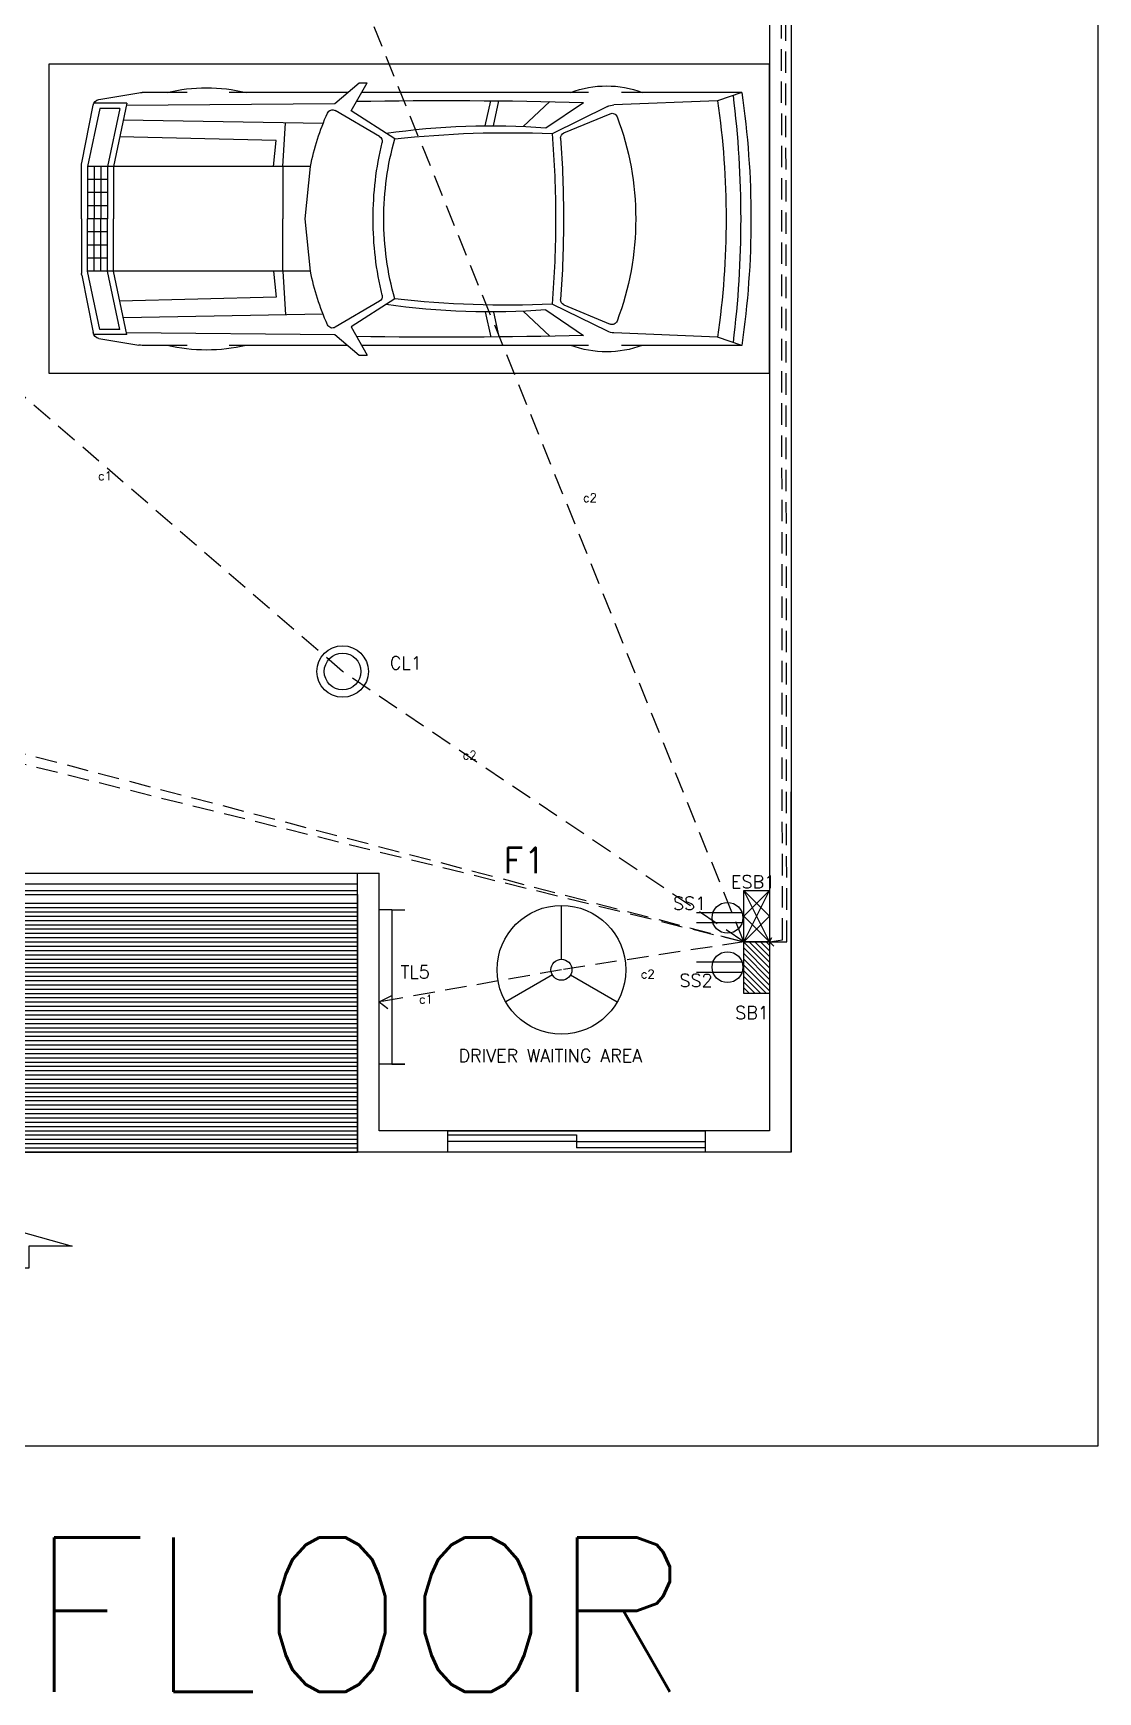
# Model space of a CAD drawing. Header units: inches. Extents: x -1037 to 4136, y -232 to 3826.
# Drawn here: x -67.1 to 181, y 1615.2 to 2001.8 of the extents above; entities that cross this region are included whole.
import ezdxf

# ---------------------------------------------------------------- set-up
doc = ezdxf.new("R2010")
doc.units = ezdxf.units.IN
doc.header["$LTSCALE"] = 20
doc.header["$MEASUREMENT"] = 0
doc.linetypes.add('HIDDEN', pattern=[0.375, 0.25, -0.125])
for name, color, linetype in [('Dimensions', 90, 'Continuous'), ('fixture', 4, 'Continuous'), ('FloorPlan', 7, 'Continuous'), ('Hidden', 2, 'HIDDEN'), ('HiddenEMG', 1, 'HIDDEN'), ('Windows', 40, 'Continuous')]:
    doc.layers.add(name, color=color, linetype=linetype)
doc.styles.get("Standard").update_dxf_attribs({"font": 'simplex.shx', "height": 2})
doc.styles.add('style1', font='txt.shx', dxfattribs={"height": 1.5})

# ---------------------------------------------------------------- blocks, each defined once
blk = doc.blocks.new('parking')
at = {"layer": 'FloorPlan'}
blk.add_lwpolyline([(-168, 0), (0, 0), (0, 72), (-168, 72)], close=True, dxfattribs=at)
blk = doc.blocks.new('VEH_027')
for p, q in [((-6963.43, 14465.77), (-6933.25, 14465.77)), ((-6963.43, 14465.77), (-6957.36, 14463.68)), ((-6924.99, 14465.77), (-6868.03, 14465.77)), ((-6867.44, 14468.22), (-6869.41, 14468.22)), ((-6865.42, 14461.16), (-6869.41, 14468.22)), ((-6861.34, 14463.02), (-6867.44, 14468.22)), ((-6864.57, 14465.77), (-6834.82, 14465.77)), ((-6824.27, 14465.77), (-6812.94, 14465.77)), ((-6802.13, 14464.02), (-6812.17, 14465.71)), ((-6957.36, 14463.68), (-6931.35, 14462.63)), ((-6918.8, 14455.6), (-6930.41, 14460.44)), ((-6929.72, 14462.22), (-6915.84, 14455.42)), ((-6914.27, 14456.88), (-6923.7, 14463.27)), ((-6915.25, 14463.47), (-6908.6, 14457.22)), ((-6901.12, 14457.4), (-6902.51, 14463.66)), ((-6899.09, 14457.4), (-6900.48, 14463.68)), ((-6876.36, 14454.09), (-6865.42, 14461.16)), ((-6872.56, 14454.72), (-6861.43, 14461.24)), ((-6809, 14462.54), (-6861.34, 14463.02)), ((-6809.11, 14463.08), (-6805.74, 14447.19)), ((-6809.11, 14463.08), (-6800.82, 14463.08)), ((-6807.33, 14461.77), (-6804.23, 14447.19)), ((-6807.33, 14461.77), (-6802.35, 14461.77)), ((-6802.35, 14461.77), (-6799.26, 14447.19)), ((-6797.81, 14448.14), (-6800.64, 14462.57)), ((-6858.36, 14457.94), (-6808.21, 14458.84)), ((-6848.29, 14447.19), (-6848.93, 14458.11)), ((-6846.58, 14453.71), (-6807.32, 14454.67)), ((-6845.96, 14447.19), (-6846.58, 14453.71)), ((-6853.87, 14434.04), (-6855.2, 14447.19)), ((-6855.2, 14447.19), (-6799.26, 14447.19)), ((-6848.29, 14447.19), (-6848.29, 14434.04)), ((-6805.74, 14447.19), (-6805.74, 14434.04)), ((-6804.23, 14447.19), (-6804.23, 14434.04)), ((-6804.23, 14443.91), (-6799.26, 14443.91)), ((-6802.57, 14447.19), (-6802.57, 14434.04)), ((-6800.92, 14447.19), (-6800.92, 14434.04)), ((-6799.26, 14447.19), (-6799.26, 14434.04)), ((-6797.77, 14434.04), (-6797.77, 14447.71)), ((-6804.23, 14440.62), (-6799.26, 14440.62)), ((-6804.23, 14437.33), (-6799.26, 14437.33)), ((-6855.2, 14420.88), (-6853.87, 14434.04)), ((-6848.29, 14420.88), (-6848.29, 14434.04)), ((-6805.74, 14420.88), (-6805.74, 14434.04)), ((-6804.23, 14434.04), (-6799.26, 14434.04)), ((-6804.23, 14420.88), (-6804.23, 14434.04)), ((-6802.57, 14420.88), (-6802.57, 14434.04)), ((-6800.92, 14420.88), (-6800.92, 14434.04)), ((-6799.26, 14420.88), (-6799.26, 14434.04)), ((-6797.77, 14434.04), (-6797.77, 14420.37)), ((-6804.23, 14430.75), (-6799.26, 14430.75)), ((-6804.23, 14427.46), (-6799.26, 14427.46)), ((-6804.23, 14424.17), (-6799.26, 14424.17)), ((-6855.2, 14420.88), (-6799.26, 14420.88)), ((-6848.29, 14420.88), (-6848.93, 14409.97)), ((-6845.96, 14420.88), (-6846.58, 14414.36)), ((-6809.11, 14404.99), (-6805.74, 14420.88)), ((-6807.33, 14406.31), (-6804.23, 14420.88)), ((-6802.35, 14406.31), (-6799.26, 14420.88)), ((-6797.81, 14419.94), (-6800.64, 14405.5)), ((-6918.8, 14412.47), (-6930.41, 14407.63)), ((-6929.72, 14405.86), (-6915.84, 14412.65)), ((-6914.27, 14411.19), (-6923.7, 14404.8)), ((-6915.25, 14404.6), (-6908.6, 14410.85)), ((-6901.12, 14410.67), (-6902.51, 14404.41)), ((-6899.09, 14410.68), (-6900.48, 14404.39)), ((-6876.36, 14413.98), (-6865.42, 14406.91)), ((-6872.56, 14413.36), (-6861.43, 14406.83)), ((-6846.58, 14414.36), (-6807.32, 14413.41)), ((-6865.42, 14406.91), (-6869.41, 14399.85)), ((-6858.36, 14410.14), (-6808.21, 14409.23)), ((-6807.33, 14406.31), (-6802.35, 14406.31)), ((-6963.43, 14402.3), (-6957.36, 14404.39)), ((-6963.43, 14402.3), (-6933.25, 14402.3)), ((-6957.36, 14404.39), (-6931.35, 14405.44)), ((-6924.99, 14402.3), (-6868.03, 14402.3)), ((-6861.34, 14405.06), (-6867.44, 14399.85)), ((-6864.57, 14402.3), (-6834.82, 14402.3)), ((-6809, 14405.54), (-6861.34, 14405.06)), ((-6824.27, 14402.3), (-6812.94, 14402.3)), ((-6802.13, 14404.05), (-6812.17, 14402.36)), ((-6809.11, 14404.99), (-6800.82, 14404.99)), ((-6867.44, 14399.85), (-6869.41, 14399.85))]:
    blk.add_line(p, q)
for centre, radius, start, end in [((-6749.35, 14434.04), 216.42, 171.5672, 180), ((-6711.26, 14434.04), 251.92, 172.9338, 180), ((-6929.52, 14442.15), 25.26, 69.2613, 110.7387), ((-6829.12, 14424.58), 42.37, 76.4679, 103.5321), ((-6812.94, 14461.11), 4.66, 80.4445, 90), ((-6754.74, 14434.04), 204.78, 171.6755, 180), ((-6930.92, 14459.22), 1.32, 67.3717, 159.3311), ((-6931.52, 14458.55), 4.08, 63.9223, 87.6778), ((-6888.32, 13113.39), 1350.35, 89.08622, 91.50148), ((-6860.73, 14460.05), 1.38, 23.7677, 120.3986), ((-6919.8, 14434.04), 65.93, 11.5129, 23.7677), ((-6802.43, 14462.22), 1.83, 11.0781, 80.4445), ((-6864.17, 14434.04), 72.67, 159.3311, 180), ((-6900.44, 14274.6), 182.81, 81.7391, 94.3382), ((-6919.31, 14454.38), 1.32, 356.018, 67.3717), ((-6627.06, 14434.04), 291.64, 176.018, 180), ((-6659.29, 14434.04), 257.44, 175.2345, 180), ((-6904.74, 14198.86), 256.81, 83.6568, 92.4781), ((-6947.94, 14434.04), 74.33, 360, 15.6527), ((-6871.86, 14453.52), 1.38, 120.3986, 193.4983), ((-6953.02, 14434.04), 82.09, 360, 13.4983), ((-6800.02, 14447.71), 2.25, 360, 11.0781), ((-6749.35, 14434.04), 216.42, 180, 188.4328), ((-6711.26, 14434.04), 251.92, 180, 187.0662), ((-6754.74, 14434.04), 204.78, 180, 188.3245), ((-6864.17, 14434.04), 72.67, 180, 200.6689), ((-6627.06, 14434.04), 291.64, 180, 183.982), ((-6659.29, 14434.04), 257.44, 180, 184.7655), ((-6947.94, 14434.04), 74.33, 344.3473, 360), ((-6953.02, 14434.04), 82.09, 346.5017, 360), ((-6919.8, 14434.04), 65.93, 336.2323, 348.4871), ((-6800.02, 14420.37), 2.25, 348.9219, 360), ((-6871.86, 14414.55), 1.38, 166.5017, 239.6014), ((-6919.31, 14413.69), 1.32, 292.6283, 3.982), ((-6904.74, 14669.21), 256.81, 267.5218, 276.3432), ((-6900.44, 14593.48), 182.81, 265.6618, 278.2609), ((-6930.92, 14408.85), 1.32, 200.6689, 292.6283), ((-6860.73, 14408.03), 1.38, 239.6014, 336.2323), ((-6929.52, 14425.92), 25.26, 249.2613, 290.7387), ((-6931.52, 14409.52), 4.08, 272.3222, 296.0777), ((-6888.32, 15754.69), 1350.35, 268.49853, 270.91378), ((-6829.12, 14443.5), 42.37, 256.4679, 283.5321), ((-6812.94, 14406.96), 4.66, 270, 279.5555), ((-6802.43, 14405.86), 1.83, 279.5555, 348.9219)]:
    blk.add_arc(centre, radius, start, end)
blk = doc.blocks.new('A$C44DE75BB')
for p, q in [((0, 9), (48.49, 22.88)), ((48.49, 22.88), (97.8, 9)), ((17.18, 9), (0, 9)), ((17.18, 9), (17.18, 0)), ((97.8, 9), (79.8, 9)), ((79.8, 9), (79.8, 0)), ((79.8, 0), (17.18, 0))]:
    blk.add_line(p, q)
blk = doc.blocks.new('window5ft')
at = {"layer": 'Windows'}
for p, q in [((0, 0), (60, 0)), ((0, -5), (0, 0)), ((60, 0), (60, -5)), ((0, -1), (30, -1)), ((30, -2.5), (0, -2.5)), ((30, -1), (30, -4)), ((30, -2.5), (60, -2.5)), ((60, -5), (0, -5)), ((60, -4), (30, -4))]:
    blk.add_line(p, q, dxfattribs=at)
blk = doc.blocks.new('fan')
at = {"layer": 'fixture'}
for p, q in [((0, 2.45), (0, 15)), ((-2.12, -1.22), (-12.99, -7.5)), ((2.12, -1.22), (12.99, -7.5))]:
    blk.add_line(p, q, dxfattribs=at)
for radius in [15, 2.45]:
    blk.add_circle((0, 0), radius, dxfattribs=at)
blk = doc.blocks.new('tubelight')
at = {"layer": 'fixture'}
for p, q in [((-18, 0), (-18, 3)), ((-18, 0), (18, 0)), ((-18, 0), (-18, -3)), ((18, 0), (18, 3)), ((18, 3), (18, 0)), ((18, 0), (18, -3))]:
    blk.add_line(p, q, dxfattribs=at)
blk = doc.blocks.new('switch board')
at = {"layer": 'fixture'}
h = blk.add_hatch(dxfattribs=at)
h.set_pattern_fill('ANSI31', color=256, scale=15, style=0)
h.set_pattern_definition([(45, (-1280.7453, -48.5972), (-1.3258252, 1.3258252), [])])
h.paths.add_polyline_path([(24, -12), (24, 0), (0, 0), (0, -12)])
for p, q in [((0, 0), (24, 0)), ((0, -12), (0, 0)), ((24, 0), (24, -12)), ((24, -12), (0, -12))]:
    blk.add_line(p, q, dxfattribs=at)
blk = doc.blocks.new('emergency sb')
at = {"layer": 'fixture'}
for p, q in [((-12, 6), (12, 6)), ((-12, -6), (-12, 6)), ((-12, -6), (12, 6)), ((-12, 6), (12, -6)), ((-12, -6), (0, 6)), ((0, -6), (-12, 6)), ((0, 6), (12, -6)), ((12, 6), (0, -6)), ((12, 6), (12, -6)), ((12, -6), (-12, -6))]:
    blk.add_line(p, q, dxfattribs=at)
blk = doc.blocks.new('2pin')
at = {"layer": 'fixture'}
for p, q in [((-17.66, 4), (0, 4)), ((-17.66, 0), (0, 0))]:
    blk.add_line(p, q, dxfattribs=at)
blk.add_circle((-12, 2), 6, dxfattribs=at)
blk = doc.blocks.new('ceiling light')
at = {"layer": 'fixture'}
for radius in [6, 6, 4.27]:
    blk.add_circle((0, 0), radius, dxfattribs=at)

msp = doc.modelspace()

# ---------------------------------------------------------------- linework, layer by layer
at = {"layer": 'FloorPlan'}
for p, q in [((109.5, 2425), (109.5, 1741)), ((109.5, 2425), (109.5, 1741)), ((104.5, 2329), (104.5, 1806)), ((109.5, 1909), (109.5, 1825)), ((109.5, 1741), (109.5, 1825)), ((-178.5, 1806), (8.5, 1806)), ((8.5, 1741), (8.5, 1806)), ((8.5, 1806), (8.5, 1806)), ((8.5, 1806), (13.5, 1806)), ((13.5, 1746), (13.5, 1806)), ((104.5, 1806), (104.5, 1746)), ((-85, 1803.5), (8.5, 1803.5)), ((-85, 1802), (8.5, 1802)), ((-178.5, 1801), (8.5, 1801)), ((-178.5, 1799), (8.5, 1799)), ((-178.5, 1798), (8.5, 1798)), ((-178.5, 1797), (8.5, 1797)), ((-178.5, 1796), (8.5, 1796)), ((-178.5, 1795), (8.5, 1795)), ((-178.5, 1794), (8.5, 1794)), ((-178.5, 1793), (8.5, 1793)), ((-178.5, 1792), (8.5, 1792)), ((-178.5, 1791), (8.5, 1791)), ((-178.5, 1790), (8.5, 1790)), ((-178.5, 1789), (8.5, 1789)), ((-178.5, 1788), (8.5, 1788)), ((-178.5, 1787), (8.5, 1787)), ((-178.5, 1786), (8.5, 1786)), ((-178.5, 1785), (8.5, 1785)), ((-178.5, 1784), (8.5, 1784)), ((-178.5, 1783), (8.5, 1783)), ((-178.5, 1782), (8.5, 1782)), ((-178.5, 1781), (8.5, 1781)), ((-178.5, 1780), (8.5, 1780)), ((-178.5, 1779), (8.5, 1779)), ((-178.5, 1778), (8.5, 1778)), ((-178.5, 1777), (8.5, 1777)), ((-178.5, 1776), (8.5, 1776)), ((-178.5, 1775), (8.5, 1775)), ((-178.5, 1774), (8.5, 1774)), ((-178.5, 1773), (8.5, 1773)), ((-178.5, 1772), (8.5, 1772)), ((-178.5, 1771), (8.5, 1771)), ((-178.5, 1770), (8.5, 1770)), ((-178.5, 1769), (8.5, 1769)), ((-178.5, 1768), (8.5, 1768)), ((-178.5, 1767), (8.5, 1767)), ((-178.5, 1766), (8.5, 1766)), ((-178.5, 1765), (8.5, 1765)), ((-178.5, 1764), (8.5, 1764)), ((-178.5, 1763), (8.5, 1763)), ((-178.5, 1762), (8.5, 1762)), ((-178.5, 1761), (8.5, 1761)), ((-178.5, 1760), (8.5, 1760)), ((-178.5, 1759), (8.5, 1759)), ((-178.5, 1758), (8.5, 1758)), ((-178.5, 1757), (8.5, 1757)), ((-178.5, 1756), (8.5, 1756)), ((-178.5, 1755), (8.5, 1755)), ((-178.5, 1754), (8.5, 1754)), ((-178.5, 1753), (8.5, 1753)), ((-178.5, 1752), (8.5, 1752)), ((-178.5, 1751), (8.5, 1751)), ((-178.5, 1750), (8.5, 1750)), ((-178.5, 1749), (8.5, 1749)), ((-178.5, 1748), (8.5, 1748)), ((-178.5, 1747), (8.5, 1747)), ((-178.5, 1746), (8.5, 1746)), ((-178.5, 1745), (8.5, 1745)), ((-178.5, 1744), (8.5, 1744)), ((104.5, 1746), (13.5, 1746)), ((104.5, 1746), (13.5, 1746)), ((-178.5, 1743), (8.5, 1743)), ((-178.5, 1742), (8.5, 1742)), ((-178.5, 1741), (8.5, 1741)), ((109.5, 1741), (8.5, 1741))]:
    msp.add_line(p, q, dxfattribs=at)
for points in [[(-356, 2504), (181, 2504), (181, 1672.5), (-356, 1672.5)], [(-178.5, 1801), (8.5, 1801), (8.5, 1741), (-178.5, 1741)]]:
    msp.add_lwpolyline(points, close=True, dxfattribs=at)
at = {"layer": 'Hidden'}
for p, q in [((107.5, 1790.5), (107, 2324.5)), ((5, 1853), (-111.5, 1953.5)), ((98.5, 1790), (5, 1853)), ((-110, 1844.5), (98.5, 1790)), ((98.5, 1790), (56, 1783.5)), ((104.5, 1790), (105, 1791)), ((104.5, 1790), (107.5, 1790.5)), ((56, 1783.5), (13.5, 1776)), ((13.5, 1776), (16.5, 1777.5)), ((13.5, 1776), (15.5, 1774.5))]:
    msp.add_line(p, q, dxfattribs=at)
at = {"layer": 'HiddenEMG'}
for p, q in [((108.5, 1790), (108, 2327.5)), ((98.5, 1790), (8, 2014)), ((-110, 1841.5), (98.5, 1790)), ((104.5, 1790), (108.5, 1790)), ((104.5, 1790), (105.5, 1789))]:
    msp.add_line(p, q, dxfattribs=at)

# ---------------------------------------------------------------- block references
at = {"xscale": -0.928571428572468, "yscale": 0.928571428572468, "zscale": 0.9285714285714286}
msp.add_blockref('VEH_027', (-6368.04374, -11444.56337), dxfattribs=at)
at = {"lineweight": 20, "xscale": 0.5625, "yscale": 0.5625, "zscale": 0.5625}
msp.add_blockref('A$C44DE75BB', (-113.00005, 1714), dxfattribs=at)
at = {"layer": 'fixture'}
for name, p in [('ceiling light', (5, 1853)), ('fan', (56, 1783.5))]:
    msp.add_blockref(name, p, dxfattribs=at)
at = {"layer": 'fixture', "xscale": 0.5, "yscale": 0.5, "zscale": 0.5, "rotation": 90}
for name, p in [('emergency sb', (101.5, 1796)), ('switch board', (98.5, 1778))]:
    msp.add_blockref(name, p, dxfattribs=at)
at = {"layer": 'fixture', "rotation": 270}
msp.add_blockref('tubelight', (16.5, 1779.5), dxfattribs=at)
at = {"layer": 'fixture', "xscale": 0.6000000000000227, "yscale": 0.6000000000000227, "rotation": 180}
for p in [(87.5, 1796.8), (87.5, 1785.3)]:
    msp.add_blockref('2pin', p, dxfattribs=at)
at = {"layer": 'FloorPlan'}
msp.add_blockref('parking', (104.5, 1922.5), dxfattribs=at)
at = {"layer": 'Windows'}
msp.add_blockref('window5ft', (29.5, 1746), dxfattribs=at)

# ---------------------------------------------------------------- texts
at = {"layer": 'Dimensions'}
msp.add_text('DRIVER WAITING AREA', height=3, dxfattribs=at).set_placement((32, 1762))
at = {"layer": 'fixture', "attachment_point": 1}
for s, insert, char_height, width in [('CL1', (16, 1856.5), 3, 15.9196211), ('F1', (42.5, 1812), 6, 21.9196211), ('ESB1', (95.5, 1805.5), 3, 15.9196211), ('SS1', (82, 1800.5), 3, 21), ('TL5', (18.5, 1784.5), 3, 21), ('SS2', (83.5, 1782.5), 3, 21), ('SB1', (96.5, 1775), 3, 15.9196211)]:
    msp.add_mtext(s, dxfattribs=dict(at, insert=insert, char_height=char_height, width=width))
at = {"layer": 'FloorPlan', "style": 'style1'}
msp.add_text('GROUND FLOOR', height=36, dxfattribs=at).set_placement((-299.5, 1615.23962))
at = {"layer": 'Hidden', "char_height": 2, "attachment_point": 1}
for s, insert, width in [('c1', (-52, 1899.5915), 35), ('c2', (33, 1834.5), 8.5), ('c2', (74.5, 1783.5), 6.5), ('c1', (22.79866, 1777.64094), 7.7013423)]:
    msp.add_mtext(s, dxfattribs=dict(at, insert=insert, width=width))
at = {"layer": 'HiddenEMG', "insert": (61, 1894.5), "char_height": 2, "width": 21.2883839, "attachment_point": 1}
msp.add_mtext('c2', dxfattribs=at)

doc.saveas('drawing.dxf')
